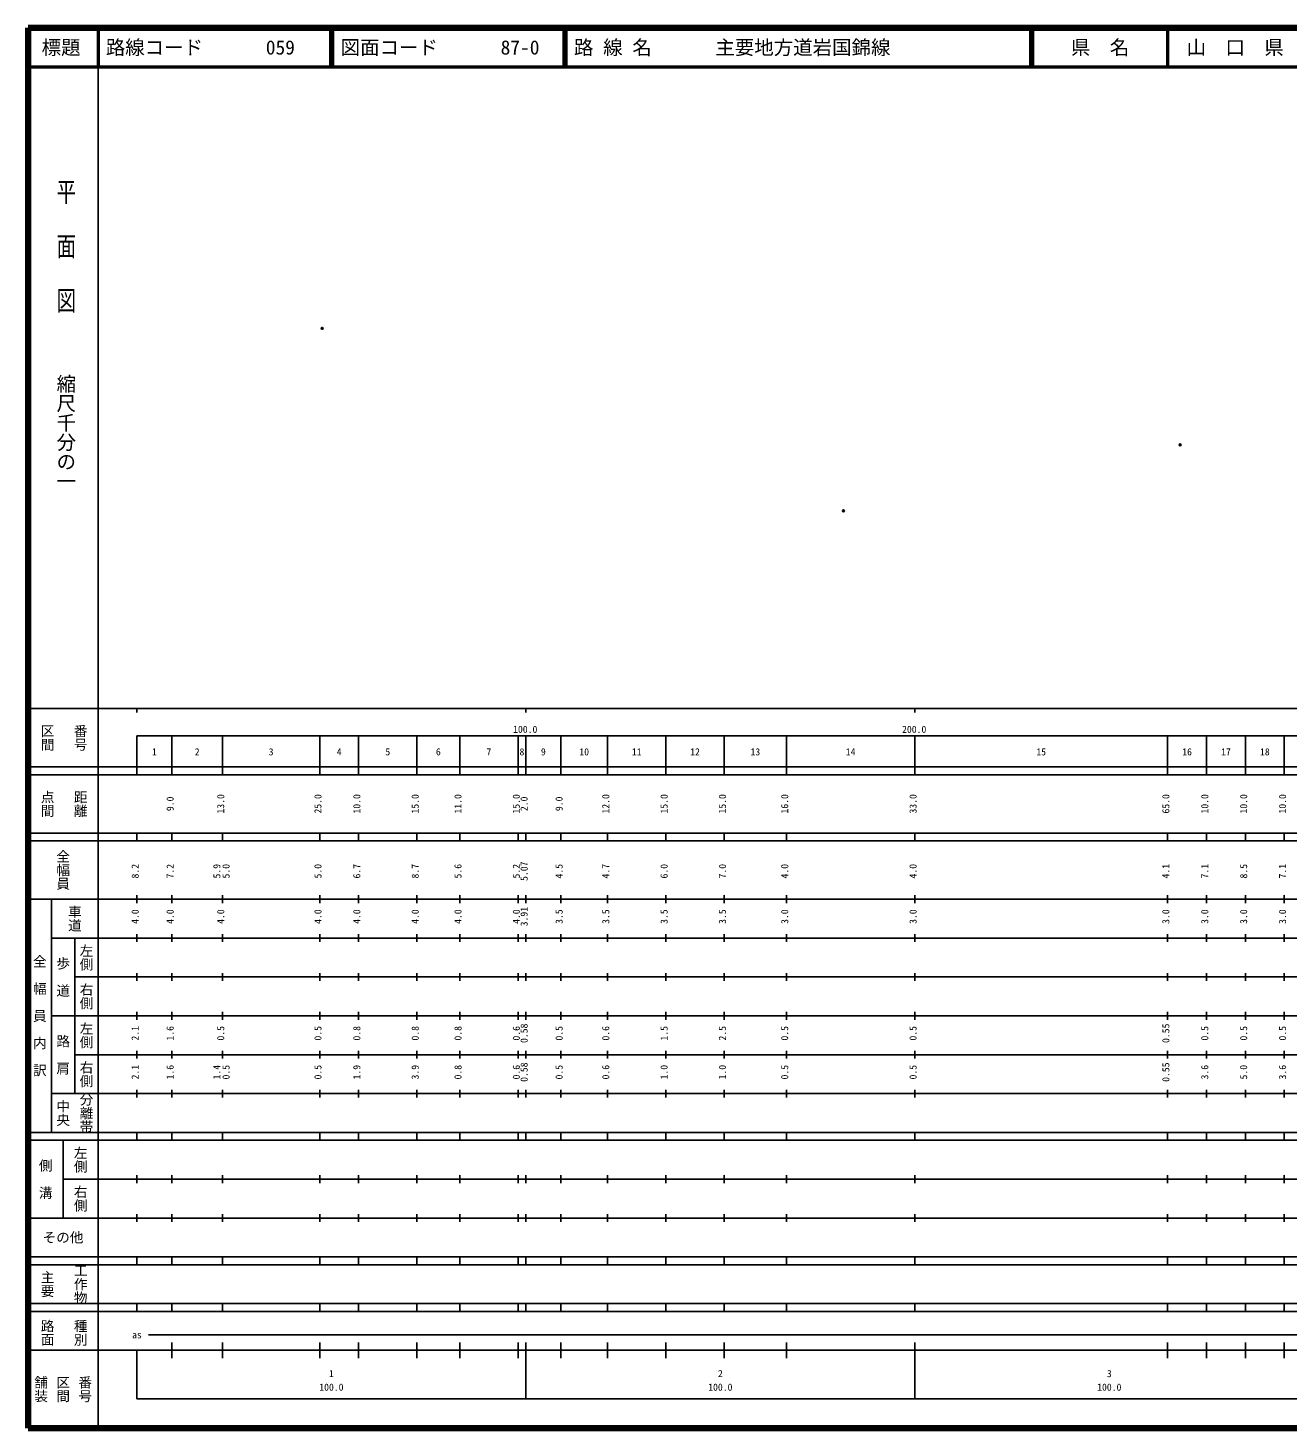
# Model space of a CAD drawing. Units: millimetres on the paper. Extents: x 40 to 680, y 20 to 380.
# Drawn here: x 40 to 363.9, y 20 to 380 of the extents above; entities that cross this region are included whole.
import ezdxf
from ezdxf.enums import TextEntityAlignment as Align

# ---------------------------------------------------------------- set-up
doc = ezdxf.new("R2010")
doc.units = ezdxf.units.MM
doc.header["$PDMODE"] = 32
doc.header["$PDSIZE"] = 0.5
doc.layers.add('M-OTRS', color=6, linetype='Continuous')
doc.layers.add('M-TTL-TXT', color=7, linetype='Continuous')
for name, color, linetype, lineweight in [('M-TTL', 2, 'Continuous', 140), ('M-TTL-BAND', 7, 'Continuous', 25), ('M-TTL-LINE', 7, 'Continuous', 50)]:
    doc.layers.add(name, color=color, linetype=linetype, lineweight=lineweight)
doc.styles.add('@ＭＳ ゴシック', font='')
doc.styles.add('ＭＳ ゴシック', font='')
doc.styles.get('@ＭＳ ゴシック').set_extended_font_data('@MS Gothic')
doc.styles.get('ＭＳ ゴシック').set_extended_font_data('MS Gothic')

msp = doc.modelspace()

# ---------------------------------------------------------------- linework, layer by layer
at = {"layer": 'M-OTRS'}
for p in [(115.638, 302.766), (336.207, 272.798), (249.633, 255.845)]:
    msp.add_point(p, dxfattribs=at)
at = {"layer": 'M-TTL'}
for p, q in [((40, 380), (40, 20)), ((680, 380), (40, 380)), ((40, 20), (680, 20))]:
    msp.add_line(p, q, dxfattribs=at)
at = {"layer": 'M-TTL-BAND'}
for p, q in [((58, 370), (58, 20)), ((40, 205), (579, 205)), ((68, 205), (68, 204)), ((168, 205), (168, 204)), ((268, 205), (268, 204)), ((68, 198), (579, 198)), ((68, 198), (68, 188)), ((77, 188), (77, 198)), ((90, 188), (90, 198)), ((115, 188), (115, 198)), ((125, 188), (125, 198)), ((140, 188), (140, 198)), ((151, 188), (151, 198)), ((166, 188), (166, 198)), ((168, 188), (168, 198)), ((177, 188), (177, 198)), ((189, 188), (189, 198)), ((204, 188), (204, 198)), ((219, 188), (219, 198)), ((235, 188), (235, 198)), ((268, 188), (268, 198)), ((333, 188), (333, 198)), ((343, 188), (343, 198)), ((353, 188), (353, 198)), ((363, 188), (363, 198)), ((40, 190), (579, 190)), ((40, 188), (579, 188)), ((40, 173), (579, 173)), ((68, 171), (68, 173)), ((77, 171), (77, 173)), ((90, 171), (90, 173)), ((115, 171), (115, 173)), ((125, 171), (125, 173)), ((140, 171), (140, 173)), ((151, 171), (151, 173)), ((166, 171), (166, 173)), ((168, 171), (168, 173)), ((177, 171), (177, 173)), ((189, 171), (189, 173)), ((204, 171), (204, 173)), ((219, 171), (219, 173)), ((235, 171), (235, 173)), ((268, 171), (268, 173)), ((333, 171), (333, 173)), ((343, 171), (343, 173)), ((353, 171), (353, 173)), ((363, 171), (363, 173)), ((40, 171), (579, 171)), ((40, 156), (579, 156)), ((46, 96), (46, 156)), ((68, 155), (68, 157)), ((77, 155), (77, 157)), ((90, 155), (90, 157)), ((115, 155), (115, 157)), ((125, 155), (125, 157)), ((140, 155), (140, 157)), ((151, 155), (151, 157)), ((166, 155), (166, 157)), ((168, 155), (168, 157)), ((177, 155), (177, 157)), ((189, 155), (189, 157)), ((204, 155), (204, 157)), ((219, 155), (219, 157)), ((235, 155), (235, 157)), ((268, 155), (268, 157)), ((333, 155), (333, 157)), ((343, 155), (343, 157)), ((353, 155), (353, 157)), ((363, 155), (363, 157)), ((46, 146), (579, 146)), ((52, 146), (52, 106)), ((68, 145), (68, 147)), ((77, 145), (77, 147)), ((90, 145), (90, 147)), ((115, 145), (115, 147)), ((125, 145), (125, 147)), ((140, 145), (140, 147)), ((151, 145), (151, 147)), ((166, 145), (166, 147)), ((168, 145), (168, 147)), ((177, 145), (177, 147)), ((189, 145), (189, 147)), ((204, 145), (204, 147)), ((219, 145), (219, 147)), ((235, 145), (235, 147)), ((268, 145), (268, 147)), ((333, 145), (333, 147)), ((343, 145), (343, 147)), ((353, 145), (353, 147)), ((363, 145), (363, 147)), ((68, 135), (68, 137)), ((77, 135), (77, 137)), ((90, 135), (90, 137)), ((115, 135), (115, 137)), ((125, 135), (125, 137)), ((140, 135), (140, 137)), ((151, 135), (151, 137)), ((166, 135), (166, 137)), ((168, 135), (168, 137)), ((177, 135), (177, 137)), ((189, 135), (189, 137)), ((204, 135), (204, 137)), ((219, 135), (219, 137)), ((235, 135), (235, 137)), ((268, 135), (268, 137)), ((333, 135), (333, 137)), ((343, 135), (343, 137)), ((353, 135), (353, 137)), ((363, 135), (363, 137)), ((52, 136), (579, 136)), ((46, 126), (579, 126)), ((68, 125), (68, 127)), ((77, 125), (77, 127)), ((90, 125), (90, 127)), ((115, 125), (115, 127)), ((125, 125), (125, 127)), ((140, 125), (140, 127)), ((151, 125), (151, 127)), ((166, 125), (166, 127)), ((168, 125), (168, 127)), ((177, 125), (177, 127)), ((189, 125), (189, 127)), ((204, 125), (204, 127)), ((219, 125), (219, 127)), ((235, 125), (235, 127)), ((268, 125), (268, 127)), ((333, 125), (333, 127)), ((343, 125), (343, 127)), ((353, 125), (353, 127)), ((363, 125), (363, 127)), ((52, 116), (579, 116)), ((68, 115), (68, 117)), ((77, 115), (77, 117)), ((90, 115), (90, 117)), ((115, 115), (115, 117)), ((125, 115), (125, 117)), ((140, 115), (140, 117)), ((151, 115), (151, 117)), ((166, 115), (166, 117)), ((168, 115), (168, 117)), ((177, 115), (177, 117)), ((189, 115), (189, 117)), ((204, 115), (204, 117)), ((219, 115), (219, 117)), ((235, 115), (235, 117)), ((268, 115), (268, 117)), ((333, 115), (333, 117)), ((343, 115), (343, 117)), ((353, 115), (353, 117)), ((363, 115), (363, 117)), ((46, 106), (579, 106)), ((68, 105), (68, 107)), ((77, 105), (77, 107)), ((90, 105), (90, 107)), ((115, 105), (115, 107)), ((125, 105), (125, 107)), ((140, 105), (140, 107)), ((151, 105), (151, 107)), ((166, 105), (166, 107)), ((168, 105), (168, 107)), ((177, 105), (177, 107)), ((189, 105), (189, 107)), ((204, 105), (204, 107)), ((219, 105), (219, 107)), ((235, 105), (235, 107)), ((268, 105), (268, 107)), ((333, 105), (333, 107)), ((343, 105), (343, 107)), ((353, 105), (353, 107)), ((363, 105), (363, 107)), ((40, 96), (579, 96)), ((40, 94), (579, 94)), ((49, 94), (49, 74)), ((68, 94), (68, 96)), ((77, 94), (77, 96)), ((90, 94), (90, 96)), ((115, 94), (115, 96)), ((125, 94), (125, 96)), ((140, 94), (140, 96)), ((151, 94), (151, 96)), ((166, 94), (166, 96)), ((168, 94), (168, 96)), ((177, 94), (177, 96)), ((189, 94), (189, 96)), ((204, 94), (204, 96)), ((219, 94), (219, 96)), ((235, 94), (235, 96)), ((268, 94), (268, 96)), ((333, 94), (333, 96)), ((343, 94), (343, 96)), ((353, 94), (353, 96)), ((363, 94), (363, 96)), ((49, 84), (579, 84)), ((68, 83), (68, 85)), ((77, 83), (77, 85)), ((90, 83), (90, 85)), ((115, 83), (115, 85)), ((125, 83), (125, 85)), ((140, 83), (140, 85)), ((151, 83), (151, 85)), ((166, 83), (166, 85)), ((168, 83), (168, 85)), ((177, 83), (177, 85)), ((189, 83), (189, 85)), ((204, 83), (204, 85)), ((219, 83), (219, 85)), ((235, 83), (235, 85)), ((268, 83), (268, 85)), ((333, 83), (333, 85)), ((343, 83), (343, 85)), ((353, 83), (353, 85)), ((363, 83), (363, 85)), ((40, 74), (579, 74)), ((68, 73), (68, 75)), ((77, 73), (77, 75)), ((90, 73), (90, 75)), ((115, 73), (115, 75)), ((125, 73), (125, 75)), ((140, 73), (140, 75)), ((151, 73), (151, 75)), ((166, 73), (166, 75)), ((168, 73), (168, 75)), ((177, 73), (177, 75)), ((189, 73), (189, 75)), ((204, 73), (204, 75)), ((219, 73), (219, 75)), ((235, 73), (235, 75)), ((268, 73), (268, 75)), ((333, 73), (333, 75)), ((343, 73), (343, 75)), ((353, 73), (353, 75)), ((363, 73), (363, 75)), ((40, 64), (579, 64)), ((40, 62), (579, 62)), ((68, 62), (68, 64)), ((77, 62), (77, 64)), ((90, 62), (90, 64)), ((115, 62), (115, 64)), ((125, 62), (125, 64)), ((140, 62), (140, 64)), ((151, 62), (151, 64)), ((166, 62), (166, 64)), ((168, 62), (168, 64)), ((177, 62), (177, 64)), ((189, 62), (189, 64)), ((204, 62), (204, 64)), ((219, 62), (219, 64)), ((235, 62), (235, 64)), ((268, 62), (268, 64)), ((333, 62), (333, 64)), ((343, 62), (343, 64)), ((353, 62), (353, 64)), ((363, 62), (363, 64)), ((40, 52), (579, 52)), ((68, 50), (68, 52)), ((77, 50), (77, 52)), ((90, 50), (90, 52)), ((115, 50), (115, 52)), ((125, 50), (125, 52)), ((140, 50), (140, 52)), ((151, 50), (151, 52)), ((166, 50), (166, 52)), ((168, 50), (168, 52)), ((177, 50), (177, 52)), ((189, 50), (189, 52)), ((204, 50), (204, 52)), ((219, 50), (219, 52)), ((235, 50), (235, 52)), ((268, 50), (268, 52)), ((333, 50), (333, 52)), ((343, 50), (343, 52)), ((353, 50), (353, 52)), ((363, 50), (363, 52)), ((40, 50), (579, 50)), ((71, 44), (474, 44)), ((40, 40), (579, 40)), ((68, 40), (68, 27.5)), ((77, 38), (77, 42)), ((90, 38), (90, 42)), ((115, 38), (115, 42)), ((125, 38), (125, 42)), ((140, 38), (140, 42)), ((151, 38), (151, 42)), ((166, 38), (166, 42)), ((168, 27.5), (168, 42)), ((177, 38), (177, 42)), ((189, 38), (189, 42)), ((204, 38), (204, 42)), ((219, 38), (219, 42)), ((235, 38), (235, 42)), ((268, 27.5), (268, 42)), ((333, 38), (333, 42)), ((343, 38), (343, 42)), ((353, 38), (353, 42)), ((363, 38), (363, 42)), ((68, 27.5), (579, 27.5))]:
    msp.add_line(p, q, dxfattribs=at)
at = {"layer": 'M-TTL-LINE'}
for p, q in [((58, 380), (58, 370)), ((117.75, 380), (117.75, 370)), ((118.25, 380), (118.25, 370)), ((177.75, 380), (177.75, 370)), ((178.25, 380), (178.25, 370)), ((297.75, 380), (297.75, 370)), ((298.25, 380), (298.25, 370)), ((333, 380), (333, 370)), ((40, 370), (680, 370))]:
    msp.add_line(p, q, dxfattribs=at)

# ---------------------------------------------------------------- texts
at = {"layer": 'M-TTL-BAND', "style": '@ＭＳ ゴシック', "width": 1.4}
msp.add_text('平  面  図', height=3.666, rotation=270, dxfattribs=at).set_placement((49.777, 306.475), align=Align.MIDDLE_RIGHT)
at = {"layer": 'M-TTL-BAND', "style": '@ＭＳ ゴシック'}
msp.add_text('縮尺千分の一', height=3.666, rotation=270, dxfattribs=at).set_placement((49.777, 261.03), align=Align.MIDDLE_RIGHT)
for s, p in [('区間', (45, 197.5)), ('番号', (53.5, 197.5)), ('点間', (45, 180.5)), ('距離', (53.5, 180.5)), ('全幅員', (49, 163.5)), ('車道', (52, 151)), ('左側', (55, 141)), ('全\u3000幅\u3000員\u3000内\u3000訳', (43, 126)), ('歩\u3000道', (49, 136)), ('右側', (55, 131)), ('左側', (55, 121)), ('路\u3000肩', (49, 116)), ('右側', (55, 111)), ('分離帯', (55, 101)), ('中央', (49, 101)), ('左側', (53.5, 89)), ('側\u3000溝', (44.5, 84)), ('右側', (53.5, 79)), ('工作物', (53.5, 57)), ('主要', (45, 57)), ('路面', (45, 44.5)), ('種別', (53.5, 44.5)), ('舗装', (43.333, 30)), ('区間', (49, 30)), ('番号', (54.667, 30))]:
    msp.add_text(s, height=2.566, rotation=270, dxfattribs=at).set_placement(p, align=Align.MIDDLE_CENTER)
at = {"layer": 'M-TTL-BAND', "style": 'ＭＳ ゴシック'}
for s, p in [('100.0', (167.844, 198.195)), ('200.0', (267.844, 198.195)), ('1', (72.5, 192.405)), ('2', (83.5, 192.405)), ('3', (102.5, 192.405)), ('4', (120, 192.405)), ('5', (132.5, 192.405)), ('6', (145.5, 192.405)), ('7', (158.5, 192.405)), ('8', (167, 192.405)), ('9', (172.5, 192.405)), ('10', (183, 192.405)), ('11', (196.5, 192.405)), ('12', (211.5, 192.405)), ('13', (227, 192.405)), ('14', (251.5, 192.405)), ('15', (300.5, 192.405)), ('16', (338, 192.405)), ('17', (348, 192.405)), ('18', (358, 192.405)), ('as', (68, 42.5)), ('1', (118, 32.523)), ('2', (218, 32.523)), ('3', (318, 32.523)), ('100.0', (118, 29.033)), ('100.0', (218, 29.033)), ('100.0', (318, 29.033))]:
    msp.add_text(s, height=1.833, dxfattribs=at).set_placement(p, align=Align.BOTTOM_CENTER)
for s, p in [('9.0', (78, 180.5)), ('13.0', (91, 180.5)), ('25.0', (116, 180.5)), ('10.0', (126, 180.5)), ('15.0', (141, 180.5)), ('11.0', (152, 180.5)), ('15.0', (167, 180.5)), ('2.0', (169, 180.5)), ('9.0', (178, 180.5)), ('12.0', (190, 180.5)), ('15.0', (205, 180.5)), ('15.0', (220, 180.5)), ('16.0', (236, 180.5)), ('33.0', (269, 180.5)), ('65.0', (334, 180.5)), ('10.0', (344, 180.5)), ('10.0', (354, 180.5)), ('10.0', (364, 180.5)), ('8.2', (69, 163.174)), ('7.2', (78, 163.174)), ('5.9', (90, 163.174)), ('5.0', (92.37, 163.174)), ('5.0', (116, 163.174)), ('6.7', (126, 163.174)), ('8.7', (141, 163.174)), ('5.6', (152, 163.174)), ('5.2', (167, 163.174)), ('5.07', (169, 163.174)), ('4.5', (178, 163.174)), ('4.7', (190, 163.174)), ('6.0', (205, 163.174)), ('7.0', (220, 163.174)), ('4.0', (236, 163.174)), ('4.0', (269, 163.174)), ('4.1', (334, 163.174)), ('7.1', (344, 163.174)), ('8.5', (354, 163.174)), ('7.1', (364, 163.174)), ('4.0', (69, 151.5)), ('4.0', (78, 151.5)), ('4.0', (91, 151.5)), ('4.0', (116, 151.5)), ('4.0', (126, 151.5)), ('4.0', (141, 151.5)), ('4.0', (152, 151.5)), ('4.0', (167, 151.5)), ('3.91', (169, 151.5)), ('3.5', (178, 151.5)), ('3.5', (190, 151.5)), ('3.5', (205, 151.5)), ('3.5', (220, 151.5)), ('3.0', (236, 151.5)), ('3.0', (269, 151.5)), ('3.0', (334, 151.5)), ('3.0', (344, 151.5)), ('3.0', (354, 151.5)), ('3.0', (364, 151.5)), ('2.1', (69, 121.5)), ('1.6', (78, 121.5)), ('0.5', (91, 121.5)), ('0.5', (116, 121.5)), ('0.8', (126, 121.5)), ('0.8', (141, 121.5)), ('0.8', (152, 121.5)), ('0.6', (167, 121.5)), ('0.58', (169, 121.5)), ('0.5', (178, 121.5)), ('0.6', (190, 121.5)), ('1.5', (205, 121.5)), ('2.5', (220, 121.5)), ('0.5', (236, 121.5)), ('0.5', (269, 121.5)), ('0.55', (334, 121.5)), ('0.5', (344, 121.5)), ('0.5', (354, 121.5)), ('0.5', (364, 121.5)), ('2.1', (69, 111.5)), ('1.6', (78, 111.5)), ('1.4', (90, 111.5)), ('0.5', (92.37, 111.5)), ('0.5', (116, 111.5)), ('1.9', (126, 111.5)), ('3.9', (141, 111.5)), ('0.8', (152, 111.5)), ('0.6', (167, 111.5)), ('0.58', (169, 111.5)), ('0.5', (178, 111.5)), ('0.6', (190, 111.5)), ('1.0', (205, 111.5)), ('1.0', (220, 111.5)), ('0.5', (236, 111.5)), ('0.5', (269, 111.5)), ('0.55', (334, 111.5)), ('3.6', (344, 111.5)), ('5.0', (354, 111.5)), ('3.6', (364, 111.5))]:
    msp.add_text(s, height=1.833, rotation=90, dxfattribs=at).set_placement(p, align=Align.BOTTOM_CENTER)
msp.add_text('その他', height=2.566, dxfattribs=at).set_placement((49, 69), align=Align.MIDDLE_CENTER)
at = {"layer": 'M-TTL-TXT', "style": 'ＭＳ ゴシック'}
for s, p in [('標題', (48.5, 375)), ('県\u3000名', (315.625, 375)), ('山\u3000口\u3000県', (350.375, 375))]:
    msp.add_text(s, height=3.666, dxfattribs=at).set_placement(p, align=Align.MIDDLE_CENTER)
for s, p in [('路線コード', (60, 375)), ('059', (101.142, 375)), ('図面コード', (120.38, 375)), ('87-0', (161.521, 375)), ('路 線 名', (180.38, 375)), ('主要地方道岩国錦線', (216.734, 375))]:
    msp.add_text(s, height=3.666, dxfattribs=at).set_placement(p, align=Align.MIDDLE_LEFT)

doc.saveas('drawing.dxf')
